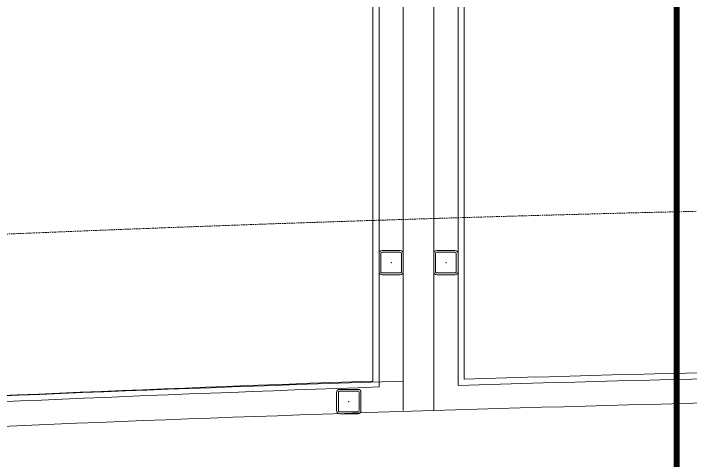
# Model space of a CAD drawing. Extents: x -1133 to 23780, y -1311 to 8245.
# Drawn here: x 10408.4 to 10519.7, y 2033.4 to 2107 of the extents above; entities that cross this region are included whole.
import ezdxf

# ---------------------------------------------------------------- set-up
doc = ezdxf.new("R2010")
doc.units = 0
doc.header["$MEASUREMENT"] = 0
for name, pattern in [('DOT2', [0.125, 0, -0.125]), ('HIDDEN', [0.375, 0.25, -0.125]), ('HIDDEN2', [4.7625, 3.175, -1.5875])]:
    doc.linetypes.add(name, pattern=pattern)
doc.layers.get('0').update_dxf_attribs({"color": 9, "lineweight": 9})
for name, color, linetype, lineweight in [('06D', 9, 'Continuous', 9), ('10', 9, 'Continuous', 9), ('11', 9, 'Continuous', 9), ('20', 9, 'DOT2', 9), ('21', 9, 'Continuous', 9), ('35', 9, 'Continuous', 9)]:
    doc.layers.add(name, color=color, linetype=linetype, lineweight=lineweight)

# ---------------------------------------------------------------- blocks, each defined once
blk = doc.blocks.new('Prf-40x40')
for points in [[(1.5, -2), (-1.5, -2, -0.414214), (-2, -1.5), (-2, 1.5, -0.414214), (-1.5, 2), (1.5, 2, -0.414214), (2, 1.5), (2, -1.5, -0.414214)], [(1.5, -1.7), (-1.5, -1.7, -0.414214), (-1.7, -1.5), (-1.7, 1.5, -0.414214), (-1.5, 1.7), (1.5, 1.7, -0.414214), (1.7, 1.5), (1.7, -1.5, -0.414214)]]:
    blk.add_lwpolyline(points, format="xyb", close=True)
blk.add_point((0, 0))

msp = doc.modelspace()

# ---------------------------------------------------------------- linework, layer by layer
at = {"layer": '06D'}
for points in [[(10477.5, 2248.5), (10477.5, 2041.66)], [(10472.5, 2230.5), (10472.5, 2041.66)]]:
    msp.add_lwpolyline(points, dxfattribs=at)
msp.add_lwpolyline([(10242.5, 2029.91, -0.009432), (10477.5, 2041.66, -0.009196), (10705.5, 2044.57, -0.009229)], format="xyb", dxfattribs=at)
at = {"layer": '11'}
for points in [[(10247.5, 2035.27, -0.008074), (10467.5, 2046.51), (10467.5, 2230), (10412.5, 2230), (10412.5, 2240), (10472.5, 2240), (10472.5, 2253), (10482.5, 2253), (10482.5, 2230), (10482.5, 2230), (10482.5, 2046.82, -0.008933), (10705.5, 2049.58, -0.008933)], [(10246.5, 2034.2, -0.008166), (10468.5, 2045.54), (10468.5, 2231), (10413.5, 2231), (10413.5, 2239), (10473.5, 2239), (10473.5, 2252), (10481.5, 2252), (10481.5, 2230), (10481.5, 2045.79, -0.008974), (10705.5, 2048.58, -0.008974)]]:
    msp.add_lwpolyline(points, format="xyb", dxfattribs=at)
at = {"layer": '20', "linetype": 'HIDDEN', "lineweight": 0}
msp.add_lwpolyline([(7129.5, 979.76, -0.152644), (10705.5, 2076.19, -0.10573)], format="xyb", dxfattribs=at)
at = {"layer": '21', "linetype": 'HIDDEN2', "ltscale": 0.1, "const_width": 1}
msp.add_lwpolyline([(9939.87, 2271.8), (10517.49, 2271.8), (10517.49, 1816.58), (9939.87, 1816.58)], close=True, dxfattribs=at)
at = {"layer": '35'}
for points in [[(10482.5, 2046.82), (10482.5, 2253), (10472.5, 2253), (10472.5, 2353), (10482.5, 2353), (10482.5, 2363), (10705.5, 2363), (10705.5, 2049.58, 0.008933), (10482.5, 2046.82)], [(10472.5, 2230), (10472.5, 2046.51, 0.009024), (10247.5, 2035.27), (10247.5, 2230), (10322.5, 2230), (10322.5, 2240), (10412.5, 2240), (10412.5, 2230)]]:
    msp.add_lwpolyline(points, format="xyb", close=True, dxfattribs=at)

# ---------------------------------------------------------------- block references
at = {"layer": '10', "xscale": -1, "rotation": 90}
for p in [(10470.5, 2066.02), (10479.5, 2066.02)]:
    msp.add_blockref('Prf-40x40', p, dxfattribs=at)
at = {"layer": '10', "xscale": -1}
msp.add_blockref('Prf-40x40', (10463.52, 2043.14), dxfattribs=at)

doc.saveas('drawing.dxf')
